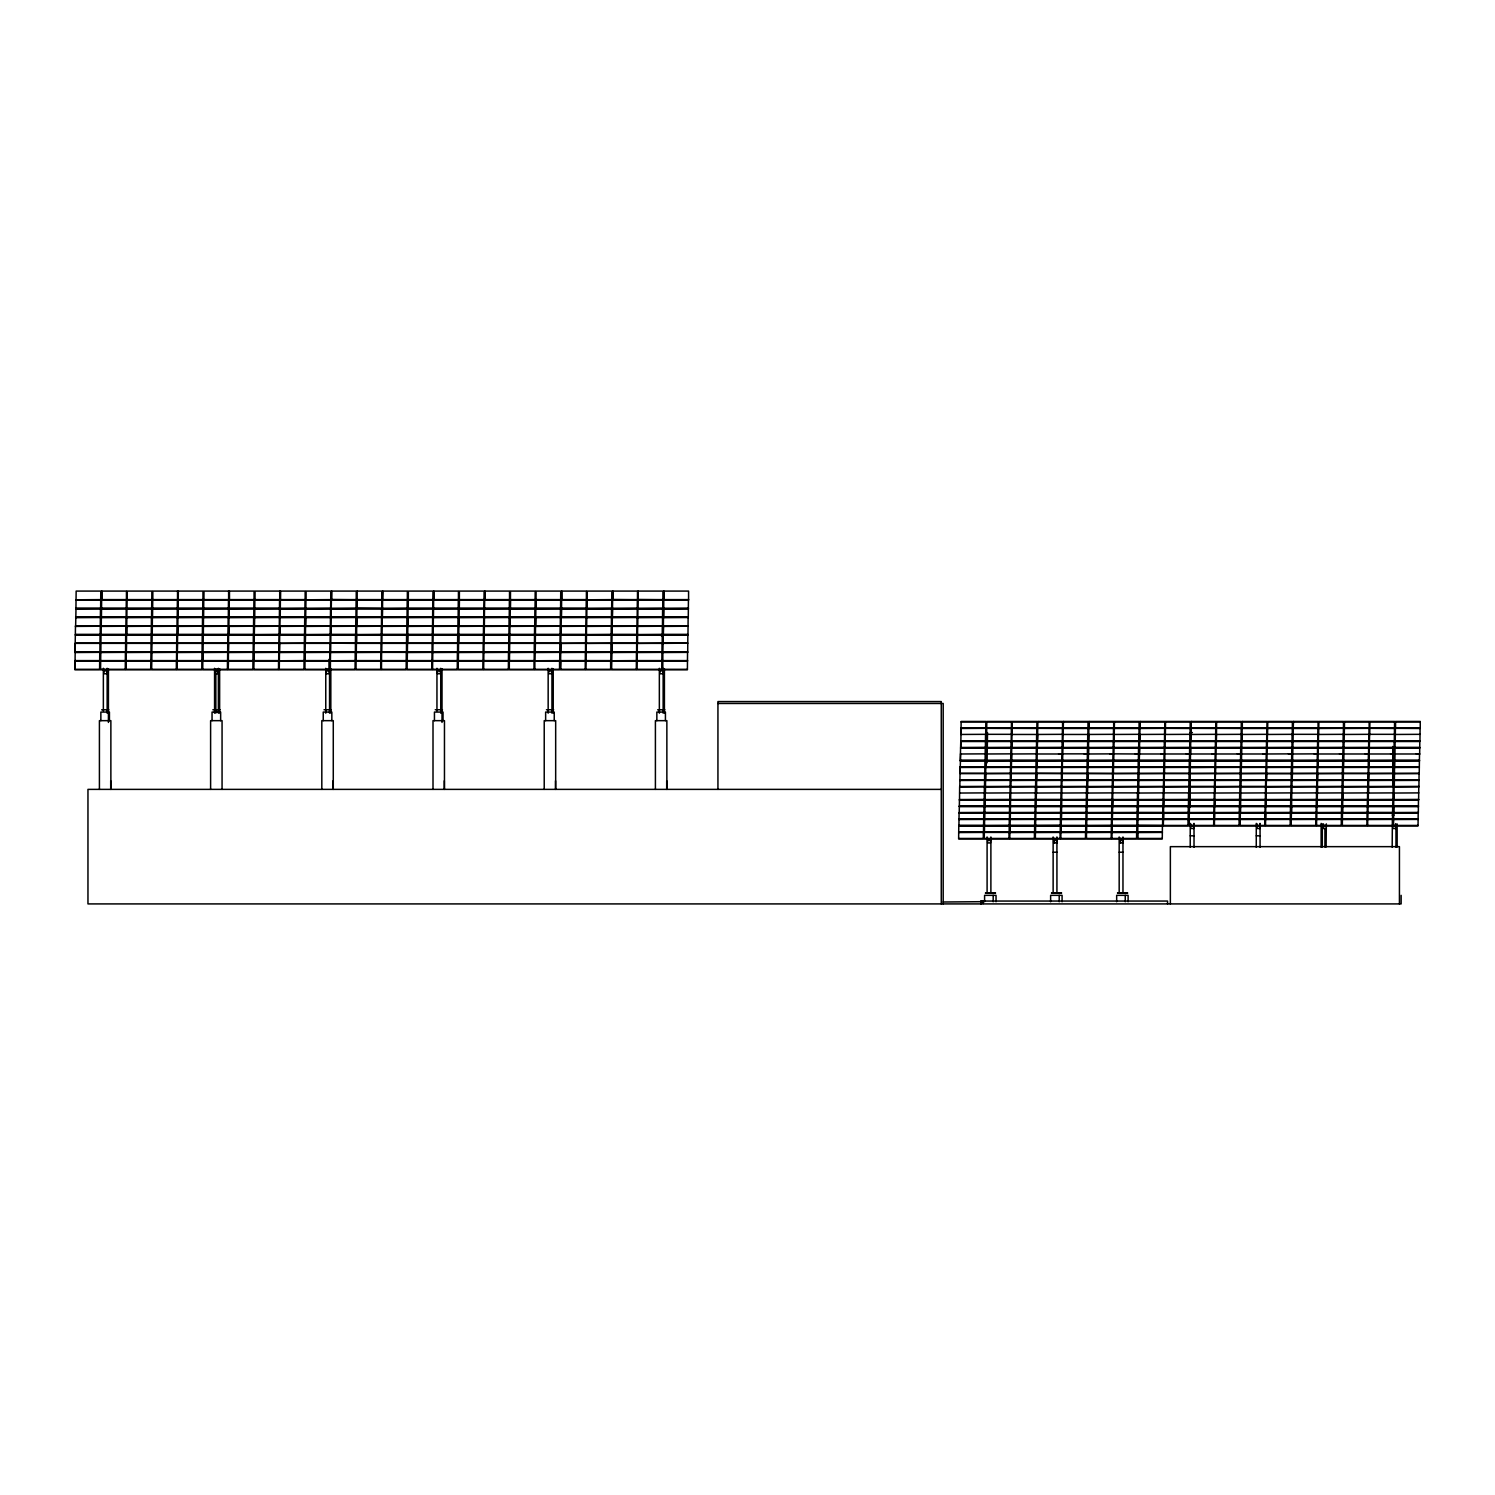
<?xml version="1.0" encoding="UTF-8"?>
<svg xmlns="http://www.w3.org/2000/svg" width="1495" height="1495" viewBox="0 0 1495 1495"><rect width="100%" height="100%" fill="white"/><g stroke="black" fill="none" stroke-linecap="round" stroke-linejoin="round"><path stroke-width="1.5" d="M983.168 901.672L943.196 902.008M983.168 903.578L983 901.055M535.397 643.168L535.004 661.07M126.44 599.607L101.847 599.607L101.735 591.086L126.44 591.086L126.44 600.074L101.735 600.074M178.372 591.086L202.965 591.086L202.965 600.074L178.26 600.074M254.057 599.607L229.464 599.607L229.352 591.086L254.057 591.086L254.057 600.074L229.352 600.074M280.013 617.678L304.868 617.51L304.999 599.794L280.425 599.794L280.443 591.086L305.148 591.086L305.148 600.074L280.443 600.074M331.105 617.211L331.554 591.086L356.24 591.086L356.24 600.074L331.554 600.074M357.305 591.086L381.898 591.086L381.767 608.801L356.913 608.97M382.757 591.086L407.35 591.086L407.35 600.074L382.645 600.074M458.442 599.607L433.849 599.607L433.737 591.086L458.442 591.086L458.442 600.074L433.737 600.074M509.533 599.607L484.941 599.607L484.828 591.086L509.533 591.086L509.533 600.074L484.828 600.074M586.395 599.607L561.802 599.607L561.69 591.086L586.395 591.086L586.395 600.074L561.69 600.074M612.333 617.211L612.782 591.086L637.487 591.086L637.487 600.074L612.782 600.074M638.328 591.086L662.92 591.086L662.79 643.747M663.724 599.794L663.873 591.086L688.578 591.086L688.578 600.074L663.873 600.074M100.782 599.607L75.927 599.794M151.873 599.607L127.168 599.607M177.531 599.607L152.826 599.607M178.372 599.607L202.965 599.607M203.993 599.607L228.623 599.607M255.084 599.607L279.714 599.607M280.555 599.607L305.148 599.607M330.806 599.607L305.97 599.794L305.522 625.938L330.227 625.938L330.077 643.635M331.105 617.678L355.959 617.51L356.109 599.794L331.628 599.607L356.24 599.607M357.305 599.607L381.898 599.607M382.757 599.607L407.35 599.607M408.378 599.607L433.008 599.607M459.47 599.607L484.1 599.607M535.191 599.607L510.486 599.607M536.107 599.607L560.737 599.607M611.829 599.607L586.974 599.794L586.675 626.218M612.333 617.678L637.188 617.51L637.337 599.794L612.857 599.607L637.487 599.607M638.328 599.607L662.92 599.607M663.986 599.607L688.578 599.607M76.039 599.794L100.632 599.794M101.66 599.794L126.29 599.794L126.141 617.51L101.286 617.678M127.094 599.794L151.724 599.794M178.185 599.794L202.815 599.794L202.666 617.51L177.83 617.678M254.972 599.794L279.565 599.794L279.285 626.218L254.43 626.405M306.064 599.794L330.657 599.794M381.169 643.635L381.318 625.938L356.726 625.938L357.062 599.794L381.767 599.794M382.608 599.794L407.201 599.794L407.051 617.51L382.197 617.678M432.859 599.794L408.154 599.794L407.929 625.751L432.56 625.751M433.7 599.794L458.292 599.794L458.143 617.51L433.288 617.678M483.95 599.794L459.32 599.794L459.021 625.751L483.651 625.751M484.754 599.794L509.384 599.794L509.234 617.51L484.38 617.678L484.828 591.086M535.042 599.794L510.412 599.794L510.038 625.751M535.995 599.794L560.588 599.794M561.615 599.794L586.246 599.794L586.096 617.51L561.242 617.678M587.087 599.794L611.679 599.794M663.836 599.794L688.429 599.794L688.279 617.51L663.425 617.678M76.077 600.074L100.782 600.074M127.168 600.074L151.873 600.074M330.806 600.074L306.101 600.074L306.101 591.086L330.806 591.086L330.657 608.801L305.821 608.97M357.212 600.074L381.898 600.074M408.303 600.074L433.008 600.074M459.395 600.074L484.1 600.074M510.486 600.074L535.191 600.074M536.032 600.074L560.737 600.074M587.124 600.074L611.829 600.074M638.215 600.074L662.92 600.074M76.039 608.315L100.632 608.315M101.66 608.315L126.29 608.315M127.094 608.315L151.724 608.315M152.752 608.315L177.382 608.315M178.185 608.315L202.815 608.315M228.473 608.315L203.768 608.315M253.907 608.315L229.202 608.315M254.972 608.315L279.565 608.315M304.999 608.315L280.163 608.502L279.714 634.646M330.657 608.315L305.821 608.502M356.109 608.315L331.255 608.502L330.806 634.646M356.614 626.405L381.468 626.218L381.617 608.502L357.137 608.315L381.767 608.315M407.201 608.315L382.346 608.502L382.047 634.926M408.154 608.315L432.859 608.315M433.7 608.315L458.292 608.315M483.95 608.315L459.32 608.315L459.395 591.086L484.1 591.086L483.95 608.801L459.096 608.97M484.754 608.315L509.384 608.315M535.042 608.334L510.412 608.315L510.486 591.086L535.191 591.086L535.042 608.801L510.187 608.97M535.995 608.315L560.588 608.315M561.615 608.315L586.246 608.315M586.825 608.502L611.679 608.315M637.337 608.315L612.483 608.502L612.053 634.646M662.771 608.315L637.917 608.502L637.767 626.218M688.429 608.334L663.574 608.502L663.294 634.459M75.89 608.502L100.483 608.502L100.184 634.926L75.348 635.113M126.141 608.502L101.436 608.502M126.982 608.502L151.574 608.502M152.602 608.502L177.232 608.502M202.666 608.502L178.036 608.502L177.756 634.459L202.386 634.459M203.694 608.502L228.324 608.502M253.758 608.502L229.146 608.502L228.772 634.459M279.416 608.502L254.729 608.502M280.275 608.502L304.868 608.502M305.933 608.502L330.526 608.502L330.376 626.218L305.522 626.405M331.367 608.502L355.959 608.502M382.458 608.502L407.051 608.502M408.079 608.502L432.709 608.502L432.56 626.218L407.705 626.405M433.513 608.502L458.143 608.502M509.234 608.502L484.529 608.502M510.3 608.502L534.892 608.502L534.743 626.218L509.888 626.405M586.096 608.502L561.391 608.502L560.943 634.646M586.937 608.502L611.53 608.502L611.38 626.218L586.526 626.405M612.595 608.502L637.188 608.502M638.029 608.502L662.621 608.502L662.472 626.218L637.636 626.405M663.687 608.502L688.279 608.502M75.778 608.97L100.632 608.783L100.782 591.086L76.152 591.086L75.927 608.783M101.436 608.97L126.29 608.783M126.869 608.97L151.724 608.783M152.527 608.97L177.382 608.783M177.961 608.97L202.815 608.783M203.619 608.97L228.473 608.783M229.071 608.97L253.907 608.783M254.729 608.97L279.565 608.783M280.163 608.97L304.999 608.801M331.255 608.97L356.109 608.801M382.346 608.97L407.201 608.801M408.004 608.97L432.859 608.801L433.008 591.086L408.378 591.086L408.228 608.315M433.438 608.97L458.292 608.801M484.529 608.97L509.384 608.801M535.733 608.97L560.588 608.801L560.737 591.086L536.107 591.086L535.957 608.315M561.391 608.97L586.246 608.801M586.825 608.97L611.679 608.801L611.829 591.086L587.124 591.086L587.049 608.315M612.483 608.97L637.337 608.801M637.917 608.97L662.771 608.801M663.574 608.97L688.429 608.801M100.483 617.043L75.628 617.211L100.333 617.211M126.141 617.043L101.436 617.043M126.982 617.043L151.574 617.043M152.602 617.043L177.232 617.043M202.666 617.043L178.036 617.043L178.335 591.086M203.694 617.043L228.324 617.043M253.758 617.043L229.146 617.043L229.352 591.086M279.416 617.043L254.729 617.043M279.714 635.113L304.569 634.926L304.718 617.211L280.238 617.043L304.868 617.043M305.933 617.043L330.526 617.043M331.367 617.043L355.959 617.043M381.617 617.043L356.763 617.211L356.539 643.168L381.169 643.168M407.051 617.043L382.421 617.043L382.72 591.086L382.496 599.794M408.079 617.043L432.709 617.043M433.513 617.043L458.143 617.043M483.801 617.043L459.096 617.043M509.234 617.043L484.529 617.043M510.3 617.043L560.438 617.043M560.943 635.113L585.797 634.926L585.947 617.211L561.466 617.043L586.096 617.043M611.53 617.043L586.675 617.211L611.38 617.211M612.595 617.043L637.188 617.043M662.621 617.043L637.767 617.211M663.425 617.211L688.279 617.043M126.795 617.211L151.425 617.211L151.275 634.926L126.44 635.113M203.582 617.211L228.174 617.211L227.894 643.635M228.997 617.211L253.627 617.211L253.477 634.926L228.623 635.113M279.285 617.211L254.655 617.211L254.131 643.355L278.836 643.355L278.687 661.07L253.832 661.238M304.924 661.238L329.778 661.07L329.928 643.355L305.335 643.355L305.671 617.211L330.825 617.36M331.217 617.211L355.81 617.211L355.66 634.926L330.806 635.113M356.875 617.211L381.468 617.211M382.309 617.211L406.902 617.211L406.752 634.926L381.898 635.113M432.56 617.211L407.929 617.211L407.63 643.168L432.261 643.168M483.651 617.211L459.021 617.211L458.647 643.168M534.743 617.211L510.038 617.211L509.739 643.635M560.289 617.211L535.659 617.211L535.285 643.635M612.445 617.211L637.038 617.211L636.889 634.926L612.053 635.113M637.879 617.211L688.13 617.211L687.98 634.926L663.145 635.113M75.628 617.678L100.483 617.51M126.72 617.678L151.574 617.51L151.873 591.086L127.168 591.086L127.019 608.783M152.378 617.678L177.232 617.51L177.382 599.794L152.752 599.794L152.527 617.51M203.488 617.678L228.324 617.51L228.473 599.794L203.768 599.794L203.619 617.51M228.922 617.678L253.758 617.51L253.907 599.794L229.202 599.794M254.58 617.678L279.416 617.51M305.671 617.678L330.526 617.51M356.763 617.678L381.617 617.51M407.855 617.678L432.709 617.51M458.946 617.678L483.801 617.51M510.038 617.678L534.892 617.51M535.584 617.678L560.438 617.51M586.675 617.678L611.53 617.51M637.767 617.678L662.621 617.51M100.333 625.751L75.479 625.938L75.049 652.063M101.361 625.751L125.991 625.751M126.795 625.751L151.425 625.751M177.083 625.751L152.378 625.751M202.516 625.751L177.83 625.751M203.582 625.751L228.174 625.751M228.997 625.751L253.627 625.751M279.285 625.751L254.43 625.938M304.718 625.751L279.864 625.938L279.416 652.063M305.784 625.751L330.376 625.751M355.81 625.751L330.956 625.938L330.657 652.362M356.875 625.751L381.468 625.751M382.309 625.751L406.902 625.751M433.363 625.751L457.993 625.751M484.455 625.751L509.085 625.751M510.15 625.751L534.743 625.751M560.289 625.751L535.659 625.751L535.957 599.794M585.947 625.751L561.092 625.938L560.662 652.063M611.38 625.751L586.526 625.938L586.395 643.635M637.038 625.751L612.184 625.938L611.754 652.063L636.459 652.063L636.309 669.779L611.604 669.779L612.128 643.168M662.472 625.751L637.636 625.938L637.487 643.635M663.537 625.751L688.13 625.751M75.591 625.938L100.184 625.938M101.211 625.938L125.842 625.938M151.275 625.938L126.664 625.938L126.365 651.876L150.995 651.876L150.696 669.779L125.991 669.779L125.991 660.771L150.696 660.771M152.322 625.938L176.933 625.938M202.386 625.938L177.756 625.938L177.307 652.063L201.937 652.063L201.788 669.779L177.083 669.779L177.157 660.771M228.044 625.938L203.339 625.938M253.477 625.938L228.772 625.938L228.324 652.063M254.542 625.938L279.135 625.938L278.986 643.635M279.976 625.938L304.569 625.938M331.068 625.938L355.66 625.938M382.122 625.938L406.752 625.938M457.844 625.938L433.139 625.938M458.909 625.938L483.502 625.938L483.352 643.635M484.305 625.938L508.935 625.938M509.963 625.938L534.593 625.938L534.444 643.635M561.204 625.938L585.797 625.938M586.638 625.938L611.231 625.938L611.081 643.635M612.296 625.938L636.889 625.938M637.748 625.938L662.322 625.938L662.192 643.635M663.388 625.938L687.98 625.938M75.479 626.405L100.333 626.218M101.137 626.405L125.991 626.218M126.589 626.405L151.425 626.218M152.247 626.405L177.083 626.218M177.681 626.405L202.516 626.218M203.339 626.405L228.174 626.218M228.772 626.405L253.627 626.218M279.864 626.405L304.718 626.218M330.956 626.405L355.81 626.218M382.047 626.405L406.902 626.218M433.139 626.405L457.993 626.218M458.797 626.405L483.651 626.218L483.801 608.502L459.096 608.502M484.231 626.405L509.085 626.218M535.434 626.405L560.289 626.218L560.438 608.502L535.733 608.502M561.092 626.405L585.947 626.218M612.184 626.405L637.038 626.218M663.294 626.405L688.13 626.218M75.591 634.459L100.184 634.459M101.211 634.459L125.842 634.459M151.275 634.459L126.664 634.459L126.944 608.502M152.322 634.459L176.933 634.459M228.044 634.459L203.339 634.459M228.885 634.459L253.477 634.459M279.135 634.459L254.281 634.646L253.832 660.771L278.537 660.771L278.537 669.779L253.832 669.779L254.206 651.876L278.836 651.876M279.976 634.459L304.569 634.459M330.227 634.459L305.372 634.646L304.924 660.771M331.068 634.459L355.66 634.459M381.318 634.459L356.464 634.646L356.24 660.603L380.87 660.603M382.122 634.459L406.752 634.459M432.41 634.459L407.705 634.459M457.844 634.459L433.139 634.459M458.909 634.459L483.502 634.459M484.305 634.459L508.935 634.459M509.963 634.459L534.593 634.459M560.139 634.459L535.434 634.459M561.204 634.459L585.797 634.459M611.231 634.459L586.395 634.646M612.296 634.459L636.889 634.459M662.322 634.459L637.487 634.646L662.192 634.646M663.388 634.459L687.98 634.459M75.423 634.646L100.034 634.646L99.903 652.343L75.049 652.53M152.21 634.646L176.784 634.646L176.503 661.07L151.649 661.238M177.606 634.646L202.236 634.646L202.087 652.343L177.232 652.53M227.894 634.646L203.264 634.646L202.965 660.603L227.595 660.603M228.698 634.646L253.328 634.646L253.178 652.343L228.324 652.53M254.393 634.646L278.986 634.646M279.827 634.646L304.419 634.646L304.27 652.362L279.416 652.53M305.485 634.646L330.077 634.646M330.918 634.646L355.511 634.646L355.361 652.362L330.507 652.53M356.576 634.646L381.169 634.646M432.261 634.646L407.63 634.646L407.257 660.603M483.352 634.646L458.647 634.646L458.367 661.07M534.444 634.646L509.739 634.646M535.36 634.646L559.99 634.646M561.055 634.646L585.648 634.646L585.498 652.362L560.662 652.53M586.507 634.646L611.081 634.646M612.146 634.646L636.739 634.646L636.608 652.362L611.754 652.53M663.219 634.646L687.849 634.646L687.7 652.362L662.846 652.53L663.5 625.751M100.987 635.113L125.842 634.926L125.991 617.211L101.361 617.211L101.137 634.926M152.098 635.113L176.933 634.926L177.083 617.211L152.378 617.211L152.247 634.926M177.531 635.113L202.386 634.926L202.516 617.211L177.83 617.211M203.189 635.113L228.044 634.926M254.281 635.113L279.135 634.926M305.372 635.113L330.227 634.926M356.464 635.113L381.318 634.926M407.556 635.113L432.41 634.926M432.989 635.113L457.844 634.926L457.993 617.211L433.363 617.211L433.139 634.926M458.647 635.113L483.502 634.926M484.1 635.113L508.935 634.926L509.085 617.211L484.455 617.211L484.231 634.926M509.739 635.113L534.593 634.926M535.285 635.113L560.139 634.926M586.395 635.113L611.231 634.926M637.487 635.113L662.322 634.926M661.481 636.066L663.145 636.066M75.423 643.168L100.034 643.168M125.692 643.168L100.987 643.168M151.144 643.168L126.44 643.168M152.21 643.168L176.784 643.168M177.606 643.168L202.236 643.168M203.264 643.168L227.894 643.168M228.698 643.168L253.328 643.168M254.393 643.168L278.986 643.168M304.419 643.168L279.565 643.355L279.266 669.779L303.971 669.779L304.12 652.063L279.528 652.063L304.27 651.876M305.485 643.168L330.077 643.168M330.918 643.168L355.511 643.168M381.972 643.168L406.603 643.168M433.064 643.168L457.694 643.168M458.759 643.168L483.352 643.168M508.786 643.168L484.1 643.168M559.99 643.168L509.739 643.168M585.648 643.168L560.812 643.355L560.513 669.312M611.081 643.168L586.246 643.355L586.096 661.07M612.146 643.168L636.739 643.168M662.192 643.168L637.337 643.355L637.188 661.07M663.219 643.168L687.849 643.168L662.995 643.355M99.903 643.355L75.273 643.355L74.974 669.312L99.604 669.312M100.931 643.355L125.543 643.355M150.995 643.355L126.365 643.355L125.991 669.312M176.653 643.355L151.948 643.355M202.087 643.355L177.382 643.355L177.157 669.312M228.585 643.355L253.178 643.355M279.677 643.355L304.27 643.355M355.361 643.355L330.881 643.168M406.453 643.355L381.748 643.355M407.518 643.355L432.111 643.355L431.962 661.07L407.126 661.238M432.933 643.355L457.545 643.355M458.591 643.355L483.203 643.355L483.053 661.07L458.217 661.238M484.025 643.355L508.655 643.355M535.266 643.355L559.84 643.355L559.709 661.07L534.855 661.238M560.905 643.355L585.498 643.355M586.358 643.355L610.95 643.355L610.801 661.07L585.947 661.238M612.016 643.355L636.608 643.355M637.449 643.355L662.042 643.355L661.743 669.779L637.038 669.779L637.113 660.771M99.903 651.876L75.273 651.876L99.754 652.063L99.604 669.779L74.899 669.779L74.899 660.771L99.604 660.771M125.543 651.876L100.931 651.876L125.412 652.063L125.262 669.779L100.557 669.779L100.782 652.063M177.494 651.876L202.087 651.876M227.745 651.876L202.965 652.063L227.595 652.063M228.585 651.876L253.178 651.876M355.361 651.876L330.507 652.063L330.358 669.779L355.062 669.779L355.212 652.063L330.619 652.063M381.019 651.876L356.24 652.063L380.87 652.063M406.453 651.876L381.692 652.063L406.304 652.063L406.154 669.779L381.468 669.779L381.599 652.063M407.518 651.876L432.111 651.876M432.784 652.063L432.56 669.779L457.264 669.779L457.395 652.063L432.821 652.063L457.545 651.876M483.053 652.063L458.479 652.063L483.203 651.876M508.655 651.876L484.025 651.876L508.506 652.063L508.356 669.779L483.651 669.779L483.875 652.063M509.683 651.876L534.294 651.895L509.533 652.063M535.004 652.063L559.84 651.876M585.498 651.876L560.905 651.876L585.367 652.063L585.218 669.779L560.513 669.779L560.737 660.603M586.358 651.876L610.95 651.876L586.096 652.063M612.016 651.876L636.608 651.876M687.7 651.895L662.995 651.876L687.55 652.063L687.401 669.779L662.696 669.779M126.215 652.063L150.845 652.063M151.911 652.063L176.503 652.063L151.948 651.876L151.649 669.779L176.354 669.779L176.354 660.771L151.649 660.771M228.436 652.063L253.029 652.063L252.879 669.779L228.174 669.779L228.399 660.603L253.029 660.603M254.094 652.063L278.687 652.063M305.186 652.063L329.778 652.063L305.073 652.063L304.924 669.779L329.629 669.779M431.962 652.063L407.257 652.063L407.126 669.779L431.812 669.779L431.812 660.771L407.201 660.771M535.117 652.063L559.709 652.063M100.707 652.53L125.543 652.343L125.692 634.646L100.987 634.646L100.856 652.343M126.141 652.53L150.995 652.343L151.144 634.646L126.44 634.646M176.653 652.343L151.799 652.53L152.172 634.646M202.89 652.53L227.745 652.343M253.982 652.53L278.836 652.343M305.073 652.53L329.928 652.362M356.165 652.53L381.019 652.362M407.257 652.53L432.111 652.362M432.709 652.53L457.545 652.362L457.694 634.646L433.064 634.646L432.859 652.362M458.367 652.53L483.203 652.362M483.801 652.53L508.655 652.362L508.786 634.646L484.1 634.646L483.95 652.362M509.459 652.53L534.294 652.362M535.004 652.53L559.84 652.362M586.096 652.53L610.95 652.362M637.188 652.53L662.042 652.362M99.754 660.603L75.049 660.603M100.819 660.603L125.412 660.603M126.215 660.603L150.845 660.603M151.873 660.603L176.503 660.603M177.307 660.603L201.937 660.603M254.094 660.603L278.687 660.603M304.12 660.603L279.266 660.771L303.971 660.771M305.186 660.603L329.778 660.603M355.212 660.603L330.358 660.771M381.692 660.603L406.304 660.603M407.369 660.603L431.962 660.603M457.395 660.603L432.709 660.603M483.053 660.603L458.367 660.603M483.913 660.603L508.506 660.603M509.533 660.603L534.163 660.603M559.709 660.603L534.855 660.771L534.855 669.779L559.56 669.779L559.56 660.771L534.967 660.771M560.774 660.603L585.367 660.603M586.208 660.603L610.801 660.603M636.459 660.603L611.604 660.771M637.262 660.603L661.893 660.603M662.92 660.603L687.55 660.603M125.262 660.771L100.557 660.771M177.195 660.771L201.788 660.771M202.815 660.771L227.446 660.771L227.446 669.779L202.741 669.779L202.89 652.063M228.286 660.771L252.879 660.771M305.036 660.771L329.629 660.771M330.47 660.771L355.062 660.771M356.128 660.771L380.72 660.771L380.72 669.779L356.016 669.779L356.165 652.063M381.543 660.771L406.154 660.771M432.634 660.771L457.264 660.771M508.356 660.771L483.651 660.771M560.625 660.771L585.218 660.771M586.059 660.771L610.651 660.771L610.651 669.779L585.947 669.779L586.171 660.603M611.717 660.771L636.309 660.771M637.15 660.771L661.743 660.771M662.771 660.771L687.401 660.771M74.899 661.238L99.754 661.07M100.557 661.238L125.412 661.07M125.991 661.238L150.845 661.07M177.083 661.238L201.937 661.07M202.741 661.238L227.595 661.07L227.745 643.355L203.04 643.355M228.174 661.238L253.029 661.07M279.266 661.238L304.12 661.07M330.358 661.238L355.212 661.07M356.016 661.238L380.87 661.07L381.019 643.355L356.315 643.355M381.468 661.238L406.304 661.07M432.56 661.238L457.395 661.07M483.651 661.238L508.506 661.07M509.309 661.238L534.163 661.07L534.294 643.355L509.683 643.355L509.459 661.07M560.513 661.238L585.367 661.07M611.604 661.238L636.459 661.07M637.038 661.238L661.893 661.07M662.696 661.238L687.55 661.07M327.928 668.938L329.554 668.938M125.262 669.312L100.557 669.312M126.103 669.312L150.696 669.312M176.354 669.312L151.649 669.312M177.195 669.312L201.788 669.312M202.815 669.312L227.446 669.312M252.879 669.312L228.249 669.312L228.548 643.355M253.907 669.312L278.537 669.312M279.341 669.312L303.971 669.312M329.629 669.312L304.924 669.312M355.062 669.312L330.358 669.312M356.128 669.312L380.72 669.312M381.543 669.312L406.154 669.312M407.201 669.312L431.812 669.312M432.634 669.312L457.264 669.312M458.292 669.312L482.922 669.312M508.356 669.312L483.651 669.312M559.56 669.312L509.309 669.312M560.625 669.312L585.218 669.312M610.651 669.312L585.947 669.312M636.309 669.312L611.604 669.312M637.15 669.312L661.743 669.312M662.771 669.312L687.401 669.312M103.921 670.863L106.78 670.863M215.131 670.863L217.99 670.863M326.321 670.863L329.18 670.863M437.512 670.863L440.39 670.863M548.721 670.863L551.58 670.863M659.912 670.863L662.79 670.863M717.936 703.472L943.196 703.472L943.196 903.914M1037.997 721.45L1062.59 721.45L1062.59 728.289L1037.885 728.289L1062.44 728.42M1063.431 721.45L1088.024 721.45L1087.874 734.792M1088.846 727.953L1088.977 721.45L1113.682 721.45L1113.682 728.289L1088.977 728.289M1139.788 741.314L1164.493 741.314L1164.642 727.953L1140.05 727.953L1140.087 721.45L1164.773 721.45L1164.773 728.289L1139.938 728.42M1190.73 740.978L1191.179 721.45L1215.883 721.45L1215.883 728.289L1191.179 728.289L1215.734 728.42M1242.382 721.45L1266.975 721.45L1266.975 728.289L1242.27 728.289M1293.212 727.953L1293.362 721.45L1318.067 721.45L1318.067 728.289L1293.362 728.289M961.136 721.917L985.84 721.917M986.793 721.917L1011.498 721.917M1012.227 721.917L1036.932 721.917M1037.885 721.917L1062.59 721.917M1063.319 721.917L1088.024 721.917M1088.977 721.917L1113.682 721.917M1114.429 721.917L1139.115 721.917M1140.087 721.917L1164.773 721.917M1165.521 721.917L1190.226 721.917M1191.179 721.917L1215.883 721.917M1216.612 721.917L1241.317 721.917M1242.27 721.917L1266.975 721.917M1267.704 721.917L1292.409 721.917M1293.362 721.917L1318.067 721.917M1318.796 721.917L1343.5 721.917M1344.454 721.917L1369.158 721.917M1369.887 721.917L1394.592 721.917M1395.545 721.917L1420.25 721.917M985.84 727.822L961.061 727.953L960.78 747.332M1011.498 727.822L986.868 727.822M1012.302 727.822L1036.932 727.822M1037.96 727.822L1062.59 727.822M1088.024 727.822L1063.188 727.953L1062.739 747.481L1087.594 747.351M1089.051 727.822L1113.682 727.822M1139.115 727.822L1114.28 727.953L1113.981 747.818L1138.685 747.818L1138.835 734.456M1190.226 727.822L1165.595 727.822M1215.883 727.822L1191.141 727.953L1191.253 721.45M1241.317 727.822L1216.687 727.822M1242.121 727.953L1266.975 727.822M1292.409 727.822L1267.554 727.953M1293.324 727.953L1318.067 727.822M1318.87 727.822L1343.5 727.822M1394.592 727.822L1369.962 727.822M1395.62 727.822L1420.25 727.822M961.136 728.289L985.84 728.289L960.986 728.42M1036.932 728.289L1012.227 728.289L1036.782 728.42M1063.319 728.289L1088.024 728.289M1114.429 728.289L1139.115 728.289M1140.087 728.289L1164.773 728.289M1241.317 728.289L1216.612 728.289L1241.168 728.42M1267.704 728.289L1292.409 728.289M1318.796 728.289L1343.5 728.289L1318.646 728.42M1369.158 728.289L1344.454 728.289L1344.454 721.45L1369.158 721.45L1369.158 728.289L1344.304 728.42M1395.545 728.289L1420.25 728.289L1420.25 721.45L1395.545 721.45L1395.545 728.289L1420.1 728.42M1063.188 728.42L1087.874 728.42M1088.846 728.42L1113.532 728.42M1114.28 728.42L1138.984 728.42M1242.121 728.42L1266.826 728.42M1267.554 728.42L1292.259 728.42M1293.212 728.42L1317.917 728.42M987.504 732.587L987.092 762.805M1190.226 732.587L1192.393 732.587M960.836 734.456L985.691 734.325M986.719 734.325L1011.349 734.325M1062.44 734.325L1037.679 734.456L1037.156 753.985L1061.861 753.985L1061.712 767.346L1036.857 767.477M1109.664 753.854L1113.102 753.854L1088.36 753.985L1088.696 734.456L1113.532 734.325M1138.984 734.325L1114.242 734.456L1114.429 721.45L1139.115 721.45L1138.984 734.792M1164.642 734.325L1139.788 734.456L1139.339 753.985M1190.076 734.325L1165.222 734.456L1165.072 747.818L1189.777 747.818L1189.927 734.456M1215.734 734.325L1190.88 734.456M1216.425 734.456L1241.168 734.325L1240.869 747.818L1216.164 747.818L1216.538 734.325M1241.672 754.321L1241.971 734.456L1266.826 734.325M1292.11 734.456L1291.96 747.818L1267.255 747.818L1267.405 734.456L1292.259 734.325M1293.287 734.325L1317.917 734.325M1343.351 734.325L1318.497 734.456L1318.347 747.818L1343.052 747.818M1369.009 734.325L1344.154 734.456M1369.812 734.325L1394.443 734.325M1395.321 734.456L1420.1 734.325M985.541 740.829L960.78 740.978L960.257 760.488L984.962 760.488L984.813 773.849M986.438 740.978L1011.199 740.829M1011.909 740.978L1036.633 740.829M1037.567 740.978L1062.291 740.829M1063.001 740.978L1087.743 740.829M1113.401 740.829L1088.659 740.978L1088.977 721.45M1138.835 740.829L1114.205 740.829M1164.493 740.829L1139.751 740.978L1140.087 721.45M1189.927 740.829L1165.296 740.829M1190.842 740.978L1215.584 740.829M1216.276 740.978L1241.018 740.829M1241.934 740.978L1266.676 740.829M1267.368 740.978L1292.11 740.829M1317.768 740.829L1292.988 740.978L1292.764 754.321M1318.422 740.978L1343.201 740.829M1368.859 740.829L1344.08 740.978L1343.855 754.321M1369.532 740.978L1394.293 740.829M1419.951 740.829L1395.097 740.978L1394.966 754.321M960.836 741.314L985.541 741.314M986.494 741.314L1011.199 741.314L1011.498 721.45L986.793 721.45L986.644 734.792M1011.947 741.314L1036.633 741.314M1037.605 741.314L1062.291 741.314L1062.44 727.953M1063.038 741.314L1087.743 741.314M1088.696 741.314L1113.401 741.314L1113.532 727.953M1114.13 741.314L1138.835 741.314M1165.222 741.314L1189.927 741.314M1190.88 741.314L1215.584 741.314L1215.734 727.953M1216.313 741.314L1241.018 741.314M1241.971 741.314L1266.676 741.314L1266.826 727.953M1267.405 741.314L1292.11 741.314M1318.497 741.314L1343.201 741.314M1369.588 741.314L1394.293 741.314L1394.592 721.45L1369.887 721.45L1369.738 734.792M960.706 741.445L985.392 741.445M986.345 741.445L1011.05 741.445M1011.797 741.445L1036.502 741.445M1037.455 741.445L1062.141 741.445M1062.889 741.445L1087.594 741.445M1088.547 741.445L1113.252 741.445M1113.981 741.445L1138.685 741.445M1139.639 741.445L1164.343 741.445M1165.072 741.445L1189.777 741.445M1190.73 741.445L1215.435 741.445M1216.164 741.445L1240.869 741.445M1241.822 741.445L1266.527 741.445M1267.255 741.445L1291.96 741.445M1292.913 741.445L1317.618 741.445M1318.347 741.445L1343.052 741.445M1344.005 741.445L1368.71 741.445M1369.457 741.445L1394.144 741.445M1395.097 741.445L1419.801 741.445M960.668 747.481L985.392 747.332M985.467 780.483L1010.321 780.353L1010.471 767.01L985.878 767.01L986.214 747.481L1011.05 747.332M1036.502 747.332L1011.76 747.481L1012.078 727.953M1036.558 780.483L1061.413 780.353L1061.562 767.01L1036.969 767.01L1037.306 747.481L1062.141 747.351M1088.509 747.481L1113.252 747.351M1113.943 747.481L1138.685 747.351M1139.601 747.481L1164.343 747.351M1164.773 760.824L1164.923 747.481L1189.777 747.351M1190.282 767.346L1190.581 747.481L1215.435 747.351M1240.869 747.351L1216.089 747.481L1215.865 760.824M1241.747 747.481L1266.527 747.351M1291.96 747.351L1267.106 747.481L1266.956 760.824M1317.618 747.351L1292.764 747.481M1318.31 747.481L1343.052 747.351M1343.949 747.481L1368.71 747.351M1368.56 780.483L1393.415 780.353L1393.564 767.01L1368.971 767.01L1369.308 747.481L1394.144 747.351M1419.801 747.351L1395.19 747.351M960.706 747.818L985.392 747.818L985.541 734.456M986.345 747.818L1011.05 747.818M1011.797 747.818L1036.502 747.818L1036.633 734.456L1012.059 734.456L1012.227 721.45L1036.932 721.45L1036.782 734.792M1037.455 747.818L1062.141 747.818M1062.889 747.818L1087.594 747.818L1087.743 734.456L1063.151 734.456L1063.393 721.45M1088.547 747.818L1113.252 747.818M1139.639 747.818L1164.343 747.818M1190.73 747.818L1215.435 747.818M1241.822 747.818L1266.527 747.818M1292.913 747.818L1317.618 747.818M1344.005 747.818L1368.71 747.818M1369.457 747.818L1394.144 747.818M1395.097 747.818L1419.801 747.818M960.556 747.948L985.261 747.948M986.214 747.948L1010.9 747.948M1011.648 747.948L1036.353 747.948M1037.306 747.948L1062.011 747.948M1062.739 747.948L1087.444 747.948M1088.397 747.948L1113.102 747.948M1113.831 747.948L1138.536 747.948M1139.489 747.948L1164.194 747.948M1164.923 747.948L1189.628 747.948M1190.581 747.948L1215.285 747.948M1216.014 747.948L1240.719 747.948M1241.672 747.948L1266.377 747.948M1267.106 747.948L1291.811 747.948M1292.764 747.948L1317.469 747.948M1318.216 747.948L1342.902 747.948M1343.855 747.948L1368.56 747.948M1369.308 747.948L1394.013 747.948M1394.966 747.948L1419.652 747.948M1058.572 753.854L1062.011 753.854M1084.006 753.854L1087.444 753.854L1062.814 753.854M1135.097 753.854L1138.536 753.854M1160.755 753.854L1164.194 753.854M1186.189 753.854L1189.628 753.854M1211.847 753.854L1215.285 753.854M1237.299 753.854L1240.719 753.854M1262.939 753.854L1266.377 753.854M1288.391 753.854L1291.811 753.854L1267.05 753.985M1314.049 753.854L1317.469 753.854L1292.689 753.985L1292.484 767.346M1339.483 753.854L1342.902 753.854M1365.141 753.854L1368.56 753.854M1390.574 753.854L1394.013 753.854M1416.232 753.854L1419.652 753.854M960.519 753.985L985.261 753.854M986.177 753.985L1010.9 753.854M1011.61 753.985L1036.353 753.854M1138.386 753.985L1113.906 753.854M1139.452 753.985L1164.044 753.985L1163.895 767.346L1139.04 767.477M1189.478 753.985L1164.773 753.985M1215.977 753.985L1240.57 753.985M1318.141 753.985L1342.753 753.985L1342.622 767.346L1317.768 767.477M1343.837 753.985L1368.411 753.985L1368.131 773.849M1369.271 753.985L1393.863 753.985L1393.714 767.346L1368.859 767.477M1394.928 753.985L1419.521 753.985L1419.222 773.849M960.519 760.357L985.112 760.357M1010.769 760.357L985.915 760.488L985.541 780.016L1010.171 780.016L1010.022 793.378M1011.61 760.357L1036.203 760.357M1061.861 760.357L1037.007 760.488L1036.558 780.016M1087.295 760.357L1062.44 760.488L1062.291 773.849M1112.953 760.357L1088.098 760.488L1087.65 780.016M1113.756 760.357L1138.386 760.357M1164.044 760.357L1139.339 760.357M1189.478 760.357L1164.773 760.357M1215.136 760.357L1190.431 760.357M1215.977 760.357L1240.57 760.357M1241.597 760.357L1266.228 760.357M1267.05 760.357L1291.661 760.357M1317.319 760.357L1292.484 760.488L1317.17 760.488M1342.753 760.357L1317.917 760.488L1317.469 780.016L1342.174 780.016L1342.024 793.378M1368.411 760.357L1343.575 760.488L1368.28 760.488M1393.863 760.357L1369.009 760.488L1368.56 780.016L1393.265 780.016L1393.116 793.378M1394.928 760.357L1419.521 760.357M986.027 760.488L1010.62 760.488M1037.119 760.488L1061.712 760.488M1062.553 760.488L1087.145 760.488L1086.996 773.849M1088.211 760.488L1112.803 760.488M1163.895 760.488L1139.265 760.488L1138.891 780.353M1190.356 760.488L1214.986 760.488M1240.42 760.488L1215.715 760.488L1215.584 773.849M1266.078 760.488L1241.373 760.488M1266.938 760.488L1291.512 760.488M1318.029 760.488L1342.622 760.488M1369.121 760.488L1393.714 760.488M1394.779 760.488L1419.372 760.488M960.257 760.974L985.112 760.824L985.261 747.481M985.915 760.974L1010.769 760.824M1011.349 760.974L1036.203 760.824L1036.353 747.481M1037.007 760.974L1061.861 760.824M1062.44 760.974L1087.295 760.824L1087.444 747.481M1088.098 760.974L1112.953 760.824M1113.532 760.974L1138.386 760.824L1138.536 747.481M1139.19 760.974L1164.044 760.824M1164.624 760.974L1189.478 760.824L1189.628 747.481M1190.282 760.974L1215.136 760.824M1215.715 760.974L1240.57 760.824M1241.373 760.974L1266.228 760.824M1266.826 760.974L1291.661 760.824M1292.484 760.974L1317.319 760.824M1317.917 760.974L1342.753 760.824M1343.575 760.974L1368.411 760.824M1369.009 760.974L1393.863 760.824M1394.667 760.974L1419.521 760.824M959.809 786.856L960.108 767.01L984.962 766.86M986.027 766.86L1010.62 766.86M1037.119 766.86L1061.712 766.86M1087.145 766.86L1062.291 767.01L1086.996 767.01M1088.211 766.86L1112.803 766.86M1138.087 767.01L1113.495 767.01L1138.237 766.86M1163.895 766.86L1139.265 766.86L1163.745 767.01L1163.596 780.353L1138.76 780.483M1190.356 766.86L1214.986 766.86L1214.688 780.353L1189.852 780.483M1240.42 766.86L1215.715 766.86L1240.271 767.01L1240.14 780.353L1215.285 780.483M1266.078 766.86L1241.242 767.01L1241.093 780.353M1266.938 766.86L1291.512 766.86M1292.185 780.353L1292.558 766.86L1317.17 766.86M1342.622 766.86L1317.768 767.01M1343.687 766.86L1368.28 766.86L1343.426 767.01L1343.276 780.353L1367.981 780.353M1369.121 766.86L1393.714 766.86M960.22 767.01L984.813 767.01M1087.949 767.01L1112.654 767.01L1112.504 780.353L1087.65 780.483M1190.207 767.01L1214.837 767.01M1241.355 767.01L1265.929 767.01L1265.798 780.353L1240.943 780.483M1266.9 766.86L1291.381 767.01L1291.232 780.353L1266.377 780.483M1292.446 767.01L1317.039 767.01L1316.74 786.856L1291.886 787.005M1394.629 767.01L1419.222 767.01L1394.517 767.01L1394.293 786.389M960.108 767.477L984.962 767.346M985.766 767.477L1010.62 767.346L1010.769 753.985M1011.199 767.477L1036.054 767.346M1062.291 767.477L1087.145 767.346M1087.949 767.477L1112.803 767.346L1112.953 753.985M1113.383 767.477L1138.237 767.346M1164.474 767.477L1189.329 767.346M1215.584 767.477L1240.42 767.346L1240.719 747.481M1241.242 767.477L1266.078 767.346L1266.228 753.985L1241.597 753.985L1241.373 767.346M1266.676 767.477L1291.512 767.346L1291.811 747.481M1292.334 767.477L1317.17 767.346L1317.319 753.985M1343.426 767.477L1368.28 767.346M1394.517 767.477L1419.372 767.346M1190.618 767.645L1214.986 767.346L1215.136 753.985L1190.431 753.985M960.22 773.363L984.813 773.382M985.392 792.892L985.616 773.513L1010.471 773.382M1010.9 786.856L1011.274 773.382L1035.904 773.382M1062.366 773.382L1086.996 773.382L1086.697 786.856L1061.861 787.005L1062.141 773.513L1086.846 773.513M1138.087 773.382L1113.326 773.513L1137.938 773.513L1137.658 793.378M1163.745 773.382L1138.966 773.513L1163.596 773.513M1164.586 773.382L1189.179 773.382M1214.688 773.513L1190.113 773.513L1214.837 773.382M1214.986 793.041L1215.435 773.513L1240.271 773.382M1317.039 773.382L1292.185 773.513L1316.889 773.513M1342.473 773.382L1317.618 773.513L1317.319 792.892M1343.538 773.382L1368.131 773.382M1368.486 792.892L1368.71 773.513L1393.564 773.382M1394.368 773.513L1419.222 773.382M985.728 773.513L1010.321 773.513M1011.162 773.513L1035.755 773.513L1035.605 786.856L1010.751 787.005M1087.911 773.513L1112.504 773.513L1087.949 773.382L1087.519 793.378M1189.03 773.513L1164.343 773.513L1164.194 786.856M1215.547 773.513L1240.14 773.513M1266.639 773.513L1291.232 773.513L1266.527 773.513L1266.078 793.041L1290.932 792.892M1317.73 773.513L1342.323 773.513M1368.822 773.513L1393.415 773.513M1394.48 773.513L1419.073 773.513L1418.923 786.856L1394.069 787.005M985.728 779.885L1010.321 779.885M1035.755 779.885L1010.975 780.016L1035.605 780.016M1036.82 779.885L1061.413 779.885M1086.697 780.016L1062.104 780.016L1086.846 779.885M1112.504 779.885L1087.874 779.885L1112.355 780.016L1112.205 793.378M1138.966 779.885L1163.596 779.885L1163.316 793.378M1189.03 779.885L1164.194 780.016L1188.899 780.016L1188.749 793.378M1214.688 779.885L1189.852 780.016L1189.702 793.378M1240.14 779.885L1215.285 780.016L1239.99 780.016L1239.841 793.378M1240.794 793.378L1241.168 779.885L1265.798 779.885M1291.232 779.885L1266.377 780.016M1292.297 779.885L1316.889 779.885L1292.035 780.016L1291.886 793.378M1317.73 779.885L1342.323 779.885M1368.822 779.885L1393.415 779.885M1419.073 779.885L1394.293 780.016L1418.923 780.016M1036.782 779.885L1061.263 780.016L1061.114 793.378M1163.446 780.016L1138.835 780.016L1138.611 793.378M1189.964 780.016L1214.557 780.016L1214.407 793.378M1241.056 780.016L1265.648 780.016L1265.349 799.881L1240.644 799.881M1343.239 780.016L1367.832 780.016L1343.127 780.016L1342.902 799.414M959.809 780.483L984.663 780.353M1010.9 780.483L1035.755 780.353M1061.992 780.483L1086.846 780.353M1113.102 780.483L1137.938 780.353M1164.194 780.483L1189.03 780.353L1189.329 760.488L1164.698 760.488L1164.474 773.849M1292.035 780.483L1316.889 780.353M1317.469 780.483L1342.323 780.353L1342.473 767.01L1317.88 767.01L1318.291 747.481M1394.218 780.483L1419.073 780.353M984.514 786.389L959.659 786.519L959.51 799.881L984.215 799.881L984.364 786.519M985.429 786.519L1010.171 786.389M1035.605 786.389L1010.844 786.519L1010.62 799.881L1035.306 799.881L1035.456 786.519M1061.263 786.389L1036.483 786.519L1036.128 806.384L1060.833 806.384L1060.964 793.041M1086.697 786.389L1061.936 786.519L1061.712 799.881L1086.417 799.881M1087.594 786.519L1112.355 786.389M1137.788 786.389L1112.953 786.519L1112.504 806.048L1137.359 805.917M1138.723 786.519L1163.446 786.389M1164.157 786.519L1188.899 786.389M1214.557 786.389L1189.927 786.389M1214.688 806.048L1215.136 786.519L1239.99 786.389M1265.648 786.389L1241.018 786.389M1265.929 805.917L1266.228 786.519L1291.082 786.389M1291.998 786.519L1316.74 786.389M1317.431 786.519L1342.174 786.389M1367.832 786.389L1342.977 786.519M1368.523 786.519L1393.265 786.389M1394.144 786.519L1418.923 786.389M959.659 787.005L984.514 786.856L984.663 773.513L960.07 773.513L960.631 753.854M985.317 787.005L1010.171 786.856M1036.409 787.005L1061.263 786.856M1087.519 787.005L1112.355 786.856M1112.953 787.005L1137.788 786.856M1138.611 787.005L1163.446 786.856M1164.044 787.005L1188.899 786.856M1189.702 787.005L1214.557 786.856M1215.136 787.005L1239.99 786.856M1240.794 787.005L1265.648 786.856M1266.228 787.005L1291.082 786.856M1317.319 787.005L1342.174 786.856M1342.977 787.005L1367.832 786.856L1367.981 773.513L1343.276 773.513M1368.411 787.005L1393.265 786.856M941.271 789.379L87.962 789.379L87.962 903.914L1401.133 903.914L1401.133 895.337M959.603 793.041L984.364 792.892M1010.022 792.892L985.168 793.041M1035.456 792.892L1010.62 793.041M1061.114 792.892L1036.278 793.041M1061.824 793.041L1086.547 792.892M1112.074 793.041L1111.925 806.384L1087.22 806.384L1087.37 793.041L1112.205 792.892M1137.658 792.892L1113.027 792.892M1163.166 793.041L1163.017 806.384L1138.312 806.384L1138.461 793.041L1163.316 792.892M1188.749 792.892L1164.119 792.892M1189.665 793.041L1214.407 792.892M1215.099 793.041L1239.841 792.892M1240.757 793.041L1265.499 792.892M1291.512 812.42L1291.736 793.041L1316.59 792.892M1317.245 793.041L1342.024 792.892M1367.682 792.892L1342.902 793.041L1342.529 812.42M1393.116 792.892L1368.261 793.041M1418.774 792.892L1393.919 793.041L1393.489 812.551M984.215 799.414L959.454 799.545L959.229 812.888L983.934 812.888L984.065 799.545M1009.872 799.414L985.112 799.545L984.738 819.409M1035.306 799.414L1010.545 799.545L1010.321 812.888L1035.026 812.888M1060.964 799.414L1036.353 799.414M1061.674 799.545L1086.417 799.414M1087.332 799.545L1112.074 799.414M1112.766 799.545L1137.508 799.414M1138.424 799.545L1163.166 799.414M1163.671 812.42L1163.297 825.913L1188.002 825.913L1188.002 819.073L1163.446 818.924L1163.745 799.545L1188.6 799.414M1214.258 799.414L1189.628 799.414M1239.392 812.42L1214.538 812.551L1214.407 825.913L1239.093 825.913L1239.093 819.073L1214.407 819.073L1214.837 799.545L1239.691 799.414M1240.607 799.545L1265.349 799.414M1290.783 799.414L1265.929 799.545L1265.499 819.073M1316.441 799.414L1291.587 799.545M1317.132 799.545L1341.875 799.414M1342.753 799.545L1367.533 799.414M1392.966 799.414L1368.205 799.545L1367.832 819.409M1393.863 799.545L1418.624 799.414M985.168 799.881L1009.872 799.881M1036.278 799.881L1060.964 799.881M1087.37 799.881L1112.074 799.881M1112.803 799.881L1137.508 799.881M1138.461 799.881L1163.166 799.881M1163.895 799.881L1188.6 799.881M1189.553 799.881L1214.258 799.881M1214.986 799.881L1239.691 799.881M1266.078 799.881L1290.783 799.881M1291.736 799.881L1316.441 799.881L1316.59 786.519M1317.17 799.881L1341.875 799.881M1342.828 799.881L1367.533 799.881L1367.682 786.519M1368.261 799.881L1392.966 799.881M1393.919 799.881L1418.624 799.881L1418.774 786.519M959.379 800.012L984.065 800.012M985.037 800.012L1009.723 800.012M1010.471 800.012L1035.175 800.012M1036.128 800.012L1060.833 800.012M1061.562 800.012L1086.267 800.012M1087.22 800.012L1111.925 800.012M1112.654 800.012L1137.359 800.012M1138.312 800.012L1163.017 800.012M1163.745 800.012L1188.45 800.012M1189.403 800.012L1214.108 800.012M1214.837 800.012L1239.542 800.012M1240.495 800.012L1265.2 800.012M1265.929 800.012L1290.633 800.012M1291.587 800.012L1316.291 800.012M1317.02 800.012L1341.725 800.012M1342.678 800.012L1367.383 800.012M1368.131 800.012L1392.817 800.012M1393.77 800.012L1418.475 800.012M984.065 805.917L959.229 806.048M1009.723 805.917L984.887 806.048M1010.433 806.048L1035.175 805.917M1060.684 806.048L1060.534 819.409L1035.68 819.54L1035.979 806.048L1060.833 805.917M1086.267 805.917L1061.637 805.917M1086.921 819.409L1087.071 806.048L1111.925 805.917M1138.274 806.048L1163.017 805.917M1163.708 806.048L1188.45 805.917M1189.366 806.048L1214.108 805.917M1214.8 806.048L1239.542 805.917M1265.2 805.917L1240.42 806.048L1240.14 825.446L1264.751 825.446M1265.854 806.048L1290.633 805.917M1316.291 805.917L1291.512 806.048L1291.157 825.446M1341.725 805.917L1316.889 806.048M1367.383 805.917L1342.529 806.048L1342.323 825.446M1392.817 805.917L1367.981 806.048M1393.751 806.048L1418.475 805.917M959.379 806.384L984.065 806.384M985.037 806.384L1009.723 806.384L1009.872 793.041M1010.471 806.384L1035.175 806.384M1061.562 806.384L1086.267 806.384L1086.547 786.519M1112.654 806.384L1137.359 806.384L1137.508 793.041M1163.745 806.384L1188.45 806.384L1188.6 793.041M1214.108 806.384L1189.403 806.384L1189.777 792.892M1214.837 806.384L1239.542 806.384L1239.691 793.041M1240.495 806.384L1265.2 806.384M1265.929 806.384L1290.633 806.384L1290.783 793.041M1291.587 806.384L1316.291 806.384M1317.02 806.384L1341.725 806.384L1341.875 793.041M1342.678 806.384L1367.383 806.384M1368.131 806.384L1392.817 806.384L1392.966 793.041M1393.77 806.384L1418.475 806.384M959.229 806.515L983.934 806.515M984.887 806.515L1009.592 806.515M1010.321 806.515L1035.026 806.515M1035.979 806.515L1060.684 806.515M1061.413 806.515L1086.118 806.515M1087.071 806.515L1111.775 806.515M1112.504 806.515L1137.209 806.515M1138.162 806.515L1162.867 806.515M1163.596 806.515L1188.301 806.515M1189.254 806.515L1213.959 806.515M1214.688 806.515L1239.392 806.515M1240.345 806.515L1265.05 806.515M1265.779 806.515L1290.484 806.515M1291.437 806.515L1316.142 806.515M1316.889 806.515L1341.576 806.515M1342.529 806.515L1367.234 806.515M1367.981 806.515L1392.686 806.515M1393.639 806.515L1418.325 806.515M983.635 825.913L958.93 825.913L959.08 812.551L983.934 812.42M1009.592 812.42L984.962 812.42M1010.284 812.551L1035.026 812.42M1035.942 812.551L1060.684 812.42M1061.375 812.551L1086.118 812.42M1087.033 812.551L1111.775 812.42M1136.91 825.446L1112.205 825.446L1111.925 838.919L1136.611 838.919L1136.611 832.08L1112.056 831.949L1112.355 812.551L1137.209 812.42M1162.867 812.42L1138.237 812.42M1163.558 812.551L1188.301 812.42M1213.959 812.42L1189.104 812.551M1265.05 812.42L1240.196 812.551M1265.742 812.551L1290.484 812.42M1291.381 812.551L1316.142 812.42M1316.815 812.551L1341.576 812.42M1342.473 812.551L1367.234 812.42M1392.686 812.42L1368.056 812.42M1393.602 812.551L1418.325 812.42M984.887 812.888L1009.592 812.888M1035.979 812.888L1060.684 812.888M1061.413 812.888L1086.118 812.888M1087.071 812.888L1111.775 812.888M1112.504 812.888L1137.209 812.888M1138.162 812.888L1162.867 812.888M1163.596 812.888L1188.301 812.888M1189.254 812.888L1213.959 812.888L1214.258 793.041M1214.688 812.888L1239.392 812.888M1240.345 812.888L1265.05 812.888L1265.2 799.545M1265.779 812.888L1290.484 812.888M1291.437 812.888L1316.142 812.888L1316.291 799.545M1316.889 812.888L1341.576 812.888M1342.529 812.888L1367.234 812.888L1367.383 799.545M1367.981 812.888L1392.686 812.888M1393.639 812.888L1418.325 812.888L1418.475 799.545M959.08 813.037L983.785 813.037M984.738 813.037L1009.443 813.037M1010.171 813.037L1034.876 813.037M1035.829 813.037L1060.534 813.037M1061.263 813.037L1085.968 813.037M1086.921 813.037L1111.626 813.037M1112.355 813.037L1137.06 813.037M1138.013 813.037L1162.718 813.037M1163.446 813.037L1188.151 813.037M1189.104 813.037L1213.809 813.037M1214.538 813.037L1239.243 813.037M1240.196 813.037L1264.901 813.037M1265.648 813.037L1290.334 813.037M1291.288 813.037L1315.992 813.037M1316.74 813.037L1341.445 813.037M1342.398 813.037L1367.084 813.037M1367.832 813.037L1392.536 813.037M1393.489 813.037L1418.194 813.037M1392.181 815.093L1394.087 815.093M959.192 818.924L983.785 818.924L958.93 819.073M1009.443 818.924L984.588 819.073L984.439 832.416L1009.144 832.416L1009.293 819.073L984.7 819.073M1034.876 818.924L1010.022 819.073L1034.727 819.073L1034.577 832.416L1009.723 832.547M1060.534 818.924L1035.68 819.073L1035.53 832.416M1060.815 832.547L1085.669 832.416L1085.818 819.073L1061.338 818.924L1085.968 818.924M1087.033 818.924L1111.626 818.924M1137.06 818.924L1112.205 819.073M1162.718 818.924L1138.087 818.924L1162.568 819.073M1214.65 818.924L1239.243 818.924M1264.901 818.924L1240.14 819.073L1264.751 819.073M1265.742 818.924L1290.334 818.924M1315.843 819.073L1291.269 819.073L1315.992 818.924M1316.703 819.073L1341.295 819.073L1341.295 825.913L1316.59 825.913L1316.59 819.073L1341.445 818.924M1342.51 818.924L1367.084 818.924L1342.248 819.073L1342.248 825.913L1366.953 825.913L1367.084 812.551M1392.181 847.179L1392.387 819.073L1367.682 819.073L1367.682 825.913L1392.387 825.913M1035.792 819.073L1060.385 819.073L1060.235 832.416L1035.381 832.547M1163.409 819.073L1188.002 819.073M1189.067 819.073L1213.66 819.073L1189.104 818.924L1188.955 825.913L1213.66 825.913L1213.809 812.551M1265.723 818.924L1290.204 819.073L1290.204 825.913L1265.499 825.913L1265.723 812.551M1367.794 819.073L1392.387 819.073M1393.452 819.073L1418.194 818.924L1393.34 819.073L1393.34 825.913L1418.045 825.913L1418.194 812.551M958.93 819.54L983.785 819.409M984.588 819.54L1009.443 819.409L1009.592 806.048M1010.022 819.54L1034.876 819.409L1035.175 799.545M1061.114 819.54L1085.968 819.409L1086.118 806.048M1086.772 819.54L1111.626 819.409L1111.775 806.048M1112.205 819.54L1137.06 819.409L1137.209 806.048M1137.863 819.54L1162.718 819.409M1163.297 819.54L1188.151 819.409L1188.301 806.048M1188.955 819.54L1213.809 819.409M1214.407 819.54L1239.243 819.409L1239.392 806.048M1240.046 819.54L1264.901 819.409M1265.499 819.54L1290.334 819.409L1290.484 806.048M1291.157 819.54L1315.992 819.409M1316.59 819.54L1341.445 819.409L1341.576 806.048M1342.248 819.54L1367.084 819.409M1367.682 819.54L1392.536 819.409L1392.686 806.048M1393.34 819.54L1418.194 819.409M959.043 825.446L983.635 825.446M984.439 825.576L1009.293 825.446M1034.577 831.949L1009.723 832.08L1034.428 832.08L1034.428 838.919L1009.723 838.919L1010.097 825.446L1034.727 825.446M1035.792 825.446L1060.385 825.446L1035.53 825.576M1137.975 825.446L1162.568 825.446M1163.409 825.446L1188.002 825.446M1213.66 825.446L1189.03 825.446L1189.478 805.917M1214.482 825.446L1239.093 825.446M1290.204 825.446L1265.499 825.446M1291.269 825.446L1315.843 825.446M1341.295 825.446L1316.59 825.446M1342.361 825.446L1366.953 825.446M1367.757 825.446L1392.387 825.446M1418.045 825.446L1393.415 825.446L1393.863 805.917M983.486 825.576L958.781 825.576L958.631 838.919L983.336 838.919L983.336 832.08L958.893 831.949L983.336 832.08M984.551 825.576L1009.144 825.576M1009.985 825.576L1034.577 825.576M1061.076 825.576L1085.669 825.576L1060.964 825.576L1060.815 838.919L1085.519 838.919L1085.519 832.08L1060.815 832.08M1112.13 825.576L1136.761 825.576M1137.938 825.446L1162.419 825.576L1162.269 838.919L1137.564 838.919L1137.564 832.08L1162.269 832.08L1137.788 831.949M1190.786 825.614L1193.664 825.614M1257.127 825.614L1259.986 825.614M1323.467 825.614L1326.327 825.614M1392.742 825.614L1395.62 825.614M984.588 825.913L1009.293 825.913M1010.022 825.913L1034.727 825.913M1035.68 825.913L1060.385 825.913M1061.114 825.913L1085.818 825.913M1086.772 825.913L1111.476 825.913M1112.205 825.913L1136.91 825.913M1137.863 825.913L1162.568 825.913L1162.867 806.048M1190.226 826.268L1194.019 826.268M1256.267 826.268L1258.173 826.268M1321.131 826.268L1323.785 826.268M1392.181 826.268L1394.087 826.268M1326.327 828.51L1323.467 828.51L1323.467 823.876M1009.144 831.949L984.289 832.08L984.289 838.919L1008.994 838.919L1008.994 832.08L984.401 832.08M1035.643 831.949L1060.235 831.949M1085.669 831.949L1061.039 831.949L1061.487 812.42M1111.327 831.949L1086.697 831.949L1111.177 832.08M1112.018 832.08L1136.611 832.08M958.631 832.547L983.486 832.416L983.785 812.551M1086.473 832.547L1111.327 832.416M1111.925 832.547L1136.761 832.416L1136.91 819.073L1112.317 819.073L1112.878 799.414M1137.564 832.547L1162.419 832.416M1190.226 835.817L1194.019 835.817M1256.267 835.817L1260.061 835.817M958.706 838.452L983.336 838.452M984.364 838.452L1008.994 838.452M1009.798 838.452L1034.428 838.452M1060.086 838.452L1035.381 838.452M1085.519 838.452L1060.815 838.452M1086.585 838.452L1111.177 838.452M1112.018 838.452L1136.611 838.452M1162.269 838.452L1137.658 838.452L1137.938 819.073M1121.792 838.639L1122.969 838.639M987.672 840.04L990.531 840.04M1053.695 840.04L1056.872 840.04M1119.736 840.04L1123.193 840.04M1056.872 842.937L1053.695 842.937L1053.695 838.284M1053.134 852.206L1056.928 852.206M1119.176 852.206L1122.969 852.206M638.215 591.086L638.066 608.801M357.212 591.086L357.137 608.315M638.29 599.607L663.145 599.794L663.145 618.126M254.86 599.794L254.729 617.51M76.002 608.315L75.628 626.218M203.488 617.211L203.339 634.926M407.705 625.938L432.41 625.938L432.261 643.635M535.434 625.938L560.139 625.938L559.99 643.635M1037.885 721.45L1037.455 740.978M960.986 734.325L961.136 721.45L985.84 721.45L985.691 734.792M1369.588 734.456L1369.158 753.985M986.494 734.456L986.065 753.985M1241.971 740.829L1242.27 721.45L1242.345 727.822M1012.022 740.829L1011.349 760.488L1036.054 760.488L1035.904 773.849M1063.113 740.829L1062.59 760.824M1088.622 747.351L1088.173 766.86M1114.055 747.351L1113.682 760.824M1139.713 747.351L1139.04 767.01M1190.581 753.854L1190.786 725.524M1343.949 753.854L1343.575 767.346M1395.041 753.854L1394.667 767.346M1011.723 753.854L1011.199 773.849M1266.826 760.488L1266.601 779.885L1291.082 780.016L1290.932 793.378M1036.708 773.513L1036.483 792.892M1164.269 786.389L1163.596 806.048M1317.543 786.389L1317.095 805.917M1368.411 786.519L1368.205 805.917M985.317 786.519L985.112 805.917M1240.869 792.892L1240.42 812.42M1393.919 799.414L1394.218 780.016M1061.786 799.414L1061.338 818.924M1317.02 799.545L1316.74 819.409M1138.386 805.917L1138.013 819.409M1010.396 812.42L1009.947 831.949M1291.232 819.073L1291.157 825.913L1315.843 825.913L1315.992 812.551M1086.473 832.08L1086.473 838.919L1111.177 838.919L1111.476 819.073L1086.772 819.073L1086.622 832.416M1420.1 727.953L1419.951 741.314L1395.246 741.314L1395.396 727.953M1419.801 740.978L1419.652 754.321M1399.432 903.914L1399.432 846.656L1170.361 846.656L1170.361 903.914M1397.152 823.932L1397.152 846.955M1395.975 824.25L1395.975 847.179M1395.62 823.876L1395.62 828.51L1392.742 828.51L1392.742 811.654M1394.144 740.978L1394.013 754.321M1392.742 746.472L1392.742 786.052M1368.71 740.978L1368.56 754.321M1343.351 734.792L1343.5 721.45L1318.87 721.45L1318.646 734.792M1343.201 734.456L1342.902 754.321M1326.327 823.876L1326.102 846.955M1324.925 828.566L1324.925 846.992M1322.309 823.932L1322.309 846.955M1321.131 823.371L1321.131 847.179M1317.917 727.953L1317.768 741.314L1293.063 741.314L1293.362 721.45M1317.618 740.978L1317.469 754.321M1292.259 734.792L1292.409 721.45L1267.779 721.45L1267.554 734.792M1266.527 740.978L1266.377 754.321M1264.901 812.551L1264.751 825.913L1240.046 825.913L1240.046 819.073M1260.061 823.371L1260.061 847.254M1259.986 823.876L1259.986 828.51L1257.127 828.51L1257.127 823.876M1256.267 823.371L1256.267 847.254M1241.168 734.792L1241.317 721.45L1216.612 721.45L1216.463 734.792M1215.435 740.978L1215.285 754.321M1194.019 823.371L1194.019 847.254M1193.664 823.876L1193.664 828.51L1190.786 828.51L1190.786 823.876M1190.076 734.792L1190.226 721.45L1165.521 721.45L1165.371 734.792M1190.226 765.048L1190.226 807.132M1190.226 823.371L1190.226 847.254M1167.558 903.914L1167.558 901.055L980.757 901.055L980.757 903.914M1164.343 740.978L1164.194 754.321M1138.087 773.849L1138.237 760.488L1113.607 760.488L1113.383 773.849M1128.108 901.765L1128.108 895.337L1116.672 895.337L1116.672 901.765M1125.249 895.337L1125.249 901.765M1123.193 838.284L1123.193 842.937L1119.736 842.937L1119.736 838.284M1122.969 836.957L1122.969 893.02M1122.595 838.284L1122.595 842.937M1120.334 838.284L1120.334 842.937M1119.176 836.957L1119.176 893.02M1113.252 740.978L1113.102 754.321M1113.233 773.513L1113.102 786.856M1062.141 740.978L1062.011 754.321M1062.085 901.765L1062.085 895.337L1050.63 895.337L1050.63 901.765M1059.207 895.337L1059.207 901.765M1056.928 836.957L1056.928 893.02M1056.573 838.284L1056.573 842.937M1053.994 838.284L1053.994 842.937M1053.134 836.957L1053.134 893.02M1011.05 740.978L1010.9 754.321M996.044 901.765L996.044 895.337L984.588 895.337L984.588 901.765M993.185 895.337L993.185 901.765M990.886 836.957L990.886 893.02M990.531 838.284L990.531 842.937L987.672 842.937L987.672 838.284M987.092 836.957L987.092 893.02M981.094 901.055L981.094 903.914M941.271 903.914L941.271 701.566L717.936 701.566L717.936 789.379M666.863 789.379L666.863 720.665L655.408 720.665L655.408 789.379M666.695 780.782L666.695 789.379M665.424 720.665L665.424 712.068L656.847 712.068L656.847 720.665M664.864 709.751L657.65 709.807M664.415 668.732L664.415 713.096M663.873 591.086L663.649 617.043M663.145 668.302L663.145 713.19M662.846 652.063L662.79 673.759L659.912 673.759L659.912 669.143M659.351 668.302L659.351 713.19M612.857 591.086L612.857 599.607M561.69 591.086L561.466 617.043M555.673 789.379L555.673 720.665L544.217 720.665L544.217 789.379M555.505 780.782L555.505 789.379M554.234 720.665L554.234 712.068L545.638 712.068L545.638 720.665M553.655 709.751L546.441 709.751M553.225 668.732L553.225 713.096M551.954 668.302L551.954 713.19M551.58 669.143L551.58 673.759L548.721 673.759L548.721 669.143M548.16 668.302L548.16 713.19M444.464 789.379L444.464 720.665L433.008 720.665L433.008 789.379M444.314 780.782L444.314 789.379M443.043 720.665L443.043 712.068L434.447 712.068L434.447 720.665M442.464 709.751L435.251 709.751M442.015 668.732L442.015 722.44M440.745 668.302L440.745 713.19M440.39 669.143L440.39 673.759L437.512 673.759L437.512 669.143M436.951 668.302L436.951 710.854M433.737 591.086L433.438 617.51M333.273 789.379L333.273 720.665L321.817 720.665L321.817 789.379M333.105 780.782L333.105 789.379M331.628 591.086L331.628 599.607M331.834 720.665L331.834 712.068L323.238 712.068L323.238 720.665M331.273 709.751L324.041 709.751M330.825 668.732L330.825 713.096M329.554 659.089L329.554 713.19M329.18 659.258L329.18 673.759L326.321 673.759L326.321 669.143M325.76 668.302L325.76 713.19M280.443 591.086L280.238 617.043M222.064 789.379L222.064 720.665L210.608 720.665L210.608 789.379M220.643 720.665L220.643 712.068L212.047 712.068L212.047 720.665M220.064 709.751L212.851 709.751M219.634 668.732L219.634 713.096M218.363 668.302L218.363 713.19M217.99 669.143L217.99 673.759L215.131 673.759L215.131 669.143M215.841 668.732L215.841 713.096M214.57 668.302L214.57 713.19M110.873 789.379L110.873 720.665L99.418 720.665L99.418 789.379M110.705 780.782L110.705 789.379M109.434 720.665L109.434 712.068L100.856 712.068L100.856 720.665M108.873 709.751L101.66 709.807M108.425 668.732L108.425 722.44M107.154 668.302L107.154 713.19M106.78 669.143L106.78 673.759L103.921 673.759L103.921 669.143M103.361 668.302L103.361 710.854M101.735 591.086L101.436 617.51M177.531 591.086L152.826 591.086L152.826 600.074L177.531 600.074L177.531 591.086M228.623 591.086L203.993 591.086L203.918 600.074L228.623 600.074L228.623 591.086M279.714 591.086L255.084 591.086L255.01 600.074L279.714 600.074L279.714 591.086M406.603 634.646L381.972 634.646L381.748 652.362L406.453 652.362L406.603 634.646M662.042 651.876L637.188 652.063L661.893 652.063M482.922 660.771L458.292 660.771L458.217 669.779L482.922 669.779L482.922 660.771M534.014 660.771L509.309 660.771L509.309 669.779L534.014 669.779L534.014 660.771M1369.158 727.822L1344.379 727.953L1344.154 741.314L1368.859 741.314L1369.009 727.953M1011.498 728.289L986.793 728.289L1011.349 728.42M1190.226 728.289L1165.521 728.289L1190.076 728.42M1394.592 728.289L1369.887 728.289L1394.443 728.42M1036.054 766.86L1011.199 767.01L1035.904 767.01M1189.329 766.86L1164.698 766.86L1189.179 767.01M1061.562 773.382L1036.932 773.382L1061.413 773.513M1265.929 773.382L1241.093 773.513L1265.798 773.513M984.663 779.885L959.809 780.016L984.514 780.016M1137.938 779.885L1113.326 779.885L1137.788 780.016M1111.476 825.446L1086.622 825.576L1111.327 825.576M1060.086 832.08L1035.381 832.08L1035.381 838.919L1060.086 838.919L1060.086 832.08M995.464 893.02L985.392 893.076L995.464 893.076M1061.506 893.02L1051.433 893.076L1061.506 893.076M1127.548 893.02L1117.475 893.02L1127.548 893.076"/></g></svg>
